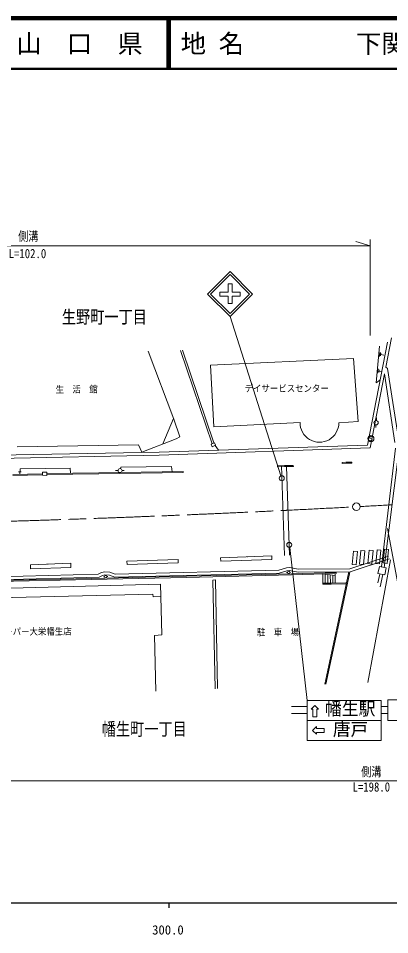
# Model space of a CAD drawing. Units: millimetres, scale not verified. Extents: x 40000 to 680000, y 20000 to 380000.
# Drawn here: x 338278 to 411670, y 198715 to 380000 of the extents above; entities that cross this region are included whole.
import ezdxf
from ezdxf.enums import TextEntityAlignment as Align

# ---------------------------------------------------------------- set-up
doc = ezdxf.new("R2010")
doc.units = ezdxf.units.MM
doc.header["$LTSCALE"] = 1000
doc.linetypes.add('CHAIN', pattern=[18.5, 12, -1.5, 3.5, -1.5])
for name, color, linetype, lineweight in [('M-TTL', 2, 'Continuous', 140), ('M-TTL-BAND', 7, 'Continuous', 25), ('M-TTL-LINE', 7, 'Continuous', 50), ('M-WORK', 1, 'Continuous', 13)]:
    doc.layers.add(name, color=color, linetype=linetype, lineweight=lineweight)
doc.layers.add('M-TTL-TXT', color=7, linetype='Continuous')
doc.styles.add('ＭＳ ゴシック', font='')
doc.styles.add('ＭＳ 明朝', font='')
doc.styles.get('ＭＳ ゴシック').set_extended_font_data('MS Gothic')
doc.styles.get('ＭＳ 明朝').set_extended_font_data('MS Mincho')

msp = doc.modelspace()

# ---------------------------------------------------------------- linework, layer by layer
at = {"layer": 'M-TTL'}
msp.add_line((680000, 380000), (40000, 380000), dxfattribs=at)
at = {"layer": 'M-TTL-BAND'}
for p, q in [((40000, 205000), (579000, 205000)), ((368000, 205000), (368000, 204000))]:
    msp.add_line(p, q, dxfattribs=at)
at = {"layer": 'M-TTL-LINE'}
for p, q in [((367750, 380000), (367750, 370000)), ((368250, 380000), (368250, 370000)), ((40000, 370000), (680000, 370000))]:
    msp.add_line(p, q, dxfattribs=at)
at = {"layer": 'M-WORK'}
for p, q in [((407808, 335022), (404953, 335853)), ((407808, 317267), (407808, 336259)), ((407808, 335022), (273192, 335022)), ((380124, 329905), (375669, 325450)), ((380124, 329311), (376263, 325450)), ((384579, 325450), (380124, 329905)), ((383985, 325450), (380124, 329311)), ((380527, 327489), (379721, 327489)), ((379721, 327489), (379721, 325853)), ((380527, 325853), (380527, 327489)), ((380124, 320995), (375669, 325450)), ((380124, 321589), (376263, 325450)), ((379721, 325853), (378110, 325853)), ((378110, 325853), (378110, 325047)), ((378110, 325047), (379721, 325047)), ((379721, 325047), (379721, 323562)), ((380124, 321589), (383985, 325450)), ((380124, 320995), (384579, 325450)), ((380527, 325853), (382137, 325853)), ((380527, 323562), (380527, 325047)), ((380527, 325047), (382137, 325047)), ((382137, 325047), (382137, 325853)), ((379721, 323562), (380527, 323562)), ((390134, 289460), (380124, 320995)), ((411211, 315901), (407309, 295586)), ((412041, 316795), (410946, 310963)), ((363928, 314166), (369015, 300678)), ((370302, 314278), (376596, 295847)), ((370694, 314371), (376940, 296038)), ((408979, 307891), (409660, 315145)), ((409774, 313958), (409650, 313072)), ((409915, 313728), (409852, 313242)), ((376229, 311387), (404532, 312733)), ((404532, 312733), (405454, 300226)), ((409940, 313470), (410512, 313349)), ((376896, 299158), (376229, 311387)), ((409423, 310670), (409299, 309784)), ((409564, 310439), (409501, 309953)), ((409590, 310181), (410161, 310060)), ((410946, 310963), (411245, 310745)), ((411245, 310745), (413534, 296046)), ((410631, 309666), (407808, 295002)), ((409759, 308441), (408979, 307891)), ((412718, 296066), (410631, 309666)), ((409039, 300418), (409094, 300967)), ((368947, 300858), (366853, 295807)), ((369015, 300678), (370205, 297215)), ((393951, 300052), (376896, 299158)), ((401625, 299977), (405454, 300226)), ((408954, 299564), (408916, 299066)), ((407971, 297314), (407876, 297306)), ((408069, 297299), (407971, 297314)), ((362041, 295615), (338071, 295194)), ((362660, 294143), (362041, 295615)), ((369460, 296842), (362660, 294143)), ((407309, 295586), (366118, 294198)), ((370205, 297215), (369460, 296842)), ((376360, 295746), (377075, 296037)), ((376564, 295243), (376360, 295746)), ((377279, 295534), (376564, 295243)), ((377075, 296037), (377279, 295534)), ((407755, 296500), (407701, 296567)), ((407739, 297221), (407728, 297075)), ((407728, 297075), (407786, 296960)), ((407876, 297306), (407739, 297221)), ((407905, 296441), (407755, 296500)), ((407786, 296960), (408138, 296799)), ((408072, 296456), (407905, 296441)), ((408121, 297255), (408069, 297299)), ((408185, 296538), (408072, 296456)), ((408138, 296799), (408197, 296684)), ((408197, 296684), (408185, 296538)), ((366118, 294198), (320867, 293273)), ((407808, 295002), (366134, 293598)), ((377166, 295468), (377830, 294584)), ((412820, 294945), (410067, 271476)), ((413519, 294909), (410584, 271384)), ((366134, 293598), (320879, 292673)), ((403038, 292182), (402293, 292151)), ((402301, 291951), (402293, 292151)), ((403045, 291982), (402301, 291951)), ((404214, 292209), (403038, 292182)), ((404219, 292009), (403045, 291982)), ((404214, 292209), (404219, 292009)), ((338280, 290273), (338851, 290267)), ((338645, 290875), (338570, 289810)), ((348519, 290987), (338645, 290875)), ((343051, 290212), (343044, 289590)), ((343906, 290202), (343051, 290212)), ((343899, 289580), (343906, 290202)), ((348570, 289987), (348519, 290987)), ((370835, 290343), (354167, 290055)), ((370838, 290143), (354170, 289855)), ((357984, 290531), (357460, 290537)), ((358505, 291223), (358501, 290878)), ((368568, 291364), (358505, 291223)), ((358783, 290540), (359215, 290536)), ((368650, 290305), (368568, 291364)), ((370835, 290343), (370838, 290143)), ((390905, 291532), (389492, 291469)), ((389501, 291269), (389492, 291469)), ((390910, 291332), (389501, 291269)), ((390889, 273757), (390263, 291504)), ((392629, 291553), (390905, 291532)), ((392632, 291353), (390910, 291332)), ((391888, 273795), (391270, 291337)), ((392629, 291553), (392632, 291353)), ((342995, 289863), (337185, 289770)), ((342999, 289663), (337188, 289570)), ((343044, 289590), (343899, 289580)), ((354167, 290055), (343936, 289931)), ((354170, 289855), (343938, 289731)), ((411250, 279092), (417199, 247043)), ((391909, 275342), (395388, 245061)), ((404282, 271953), (404533, 274615)), ((404533, 274615), (405320, 274541)), ((405320, 274541), (405069, 271879)), ((405701, 272045), (405954, 274732)), ((405954, 274732), (406782, 274654)), ((406782, 274654), (406529, 271967)), ((407356, 272113), (407607, 274775)), ((407607, 274775), (408394, 274701)), ((408394, 274701), (408143, 272038)), ((408925, 272160), (409177, 274842)), ((409177, 274842), (409941, 274770)), ((409941, 274770), (409688, 272088)), ((410408, 272251), (410667, 275000)), ((410667, 275000), (411468, 274925)), ((411468, 274925), (411209, 272176)), ((340674, 271886), (348685, 272179)), ((344096, 271969), (344097, 272014)), ((348676, 271375), (348685, 272179)), ((359710, 272601), (369879, 272970)), ((359762, 271954), (359710, 272601)), ((369872, 272310), (359762, 271954)), ((369879, 272970), (369872, 272310)), ((378218, 273281), (388390, 273665)), ((378272, 272607), (378218, 273281)), ((388383, 272964), (378272, 272607)), ((383511, 273483), (383568, 273483)), ((388390, 273665), (388383, 272964)), ((411444, 273628), (403768, 271076)), ((411633, 273058), (403867, 270477)), ((405069, 271879), (404282, 271953)), ((406529, 271967), (405701, 272045)), ((411858, 272880), (407355, 248598)), ((408143, 272038), (407356, 272113)), ((409688, 272088), (408925, 272160)), ((411209, 272176), (410408, 272251)), ((340674, 271886), (340665, 271073)), ((340665, 271073), (348676, 271375)), ((354686, 270357), (354068, 270022)), ((355343, 270501), (354686, 270357)), ((356389, 270402), (355343, 270501)), ((357425, 270068), (356389, 270402)), ((389851, 270223), (357337, 269466)), ((389748, 270820), (357425, 270068)), ((392253, 270117), (371496, 269609)), ((391261, 271318), (389748, 270820)), ((391375, 270724), (389851, 270223)), ((391459, 270370), (391260, 270373)), ((391938, 271359), (391261, 271318)), ((391893, 270756), (391375, 270724)), ((393556, 270404), (391893, 270756)), ((393616, 271005), (391938, 271359)), ((391939, 270395), (392136, 270422)), ((401135, 270376), (392253, 270117)), ((401141, 270177), (392258, 269917)), ((403867, 270477), (393556, 270404)), ((403768, 271076), (393616, 271005)), ((400904, 270156), (400884, 268299)), ((403596, 270479), (402002, 263019)), ((403792, 270437), (402197, 262977)), ((409630, 271550), (409361, 270159)), ((409361, 270159), (410689, 269902)), ((410958, 271294), (409630, 271550)), ((410689, 269902), (410958, 271294)), ((352664, 269169), (330040, 268681)), ((352668, 268969), (330042, 268481)), ((354068, 270022), (331807, 269455)), ((354227, 269426), (331822, 268856)), ((371496, 269609), (352664, 269169)), ((371501, 269409), (352668, 268969)), ((354897, 269789), (354227, 269426)), ((355380, 269895), (354897, 269789)), ((355311, 269520), (355112, 269523)), ((356268, 269811), (355380, 269895)), ((355791, 269545), (355988, 269572)), ((357337, 269466), (356268, 269811)), ((392258, 269917), (371501, 269409)), ((376749, 268875), (377249, 268885)), ((376749, 268875), (377166, 247382)), ((377249, 268885), (377666, 247402)), ((398447, 268025), (398439, 270091)), ((398439, 270091), (400863, 269770)), ((398946, 268233), (398940, 270024)), ((399446, 268240), (399440, 269958)), ((399946, 268248), (399940, 269892)), ((403027, 268331), (400134, 268251)), ((400446, 268260), (400440, 269826)), ((409734, 270068), (409341, 268344)), ((410309, 269976), (409764, 267533)), ((366355, 268026), (323860, 266971)), ((366440, 265600), (366355, 268026)), ((400134, 268251), (398444, 268225)), ((400138, 268051), (398447, 268025)), ((403032, 268131), (400138, 268051)), ((310435, 264840), (364890, 266061)), ((364890, 266061), (364922, 265579)), ((364922, 265579), (366440, 265600)), ((366440, 265600), (366653, 258008)), ((402002, 263019), (398841, 248255)), ((402197, 262977), (399047, 248263)), ((366653, 258008), (365208, 257913)), ((365208, 257913), (365451, 246910)), ((395388, 245061), (410023, 245061)), ((395388, 237105), (395388, 245061)), ((410023, 245061), (410023, 237105)), ((411326, 245158), (411326, 241067)), ((426005, 245158), (411326, 245158)), ((392267, 243834), (395388, 243834)), ((396126, 243331), (396887, 244084)), ((396504, 243331), (396126, 243331)), ((396504, 241813), (396504, 243331)), ((396887, 244084), (397638, 243325)), ((397260, 243325), (397638, 243325)), ((397260, 241813), (397260, 243325)), ((410023, 243834), (411326, 243834)), ((392267, 242480), (395388, 242480)), ((396504, 241813), (397260, 241813)), ((410023, 242480), (411326, 242480)), ((395388, 241073), (410023, 241073)), ((396445, 239126), (397206, 239877)), ((397206, 239499), (397206, 239877)), ((398715, 239499), (397206, 239499)), ((398715, 238743), (398715, 239499)), ((426005, 241067), (411326, 241067)), ((397198, 238365), (396445, 239126)), ((397198, 238743), (397198, 238365)), ((398715, 238743), (397198, 238743)), ((410023, 237105), (395388, 237105)), ((312746, 229142), (503837, 229142))]:
    msp.add_line(p, q, dxfattribs=at)
for centre, radius in [((408974, 299993), 430), ((407964, 296856), 600), ((358384, 290526), 400), ((390351, 289018), 500), ((405088, 283371), 750), ((391816, 275833), 500), ((391698, 270397), 241), ((355550, 269547), 241)]:
    msp.add_circle(centre, radius, dxfattribs=at)
msp.add_arc((397788, 299978), 3838, 178.88965, 359.98535, dxfattribs=at)
at = {"layer": 'M-WORK', "linetype": 'CHAIN'}
for start, end in [(272.79262, 273.03671), (273.06536, 273.17373), (273.17373, 273.18568), (271.35183, 272.77352), (272.77352, 272.79262)]:
    msp.add_arc((245411, 3279118), 3000000, start, end, dxfattribs=at)

# ---------------------------------------------------------------- texts
at = {"layer": 'M-TTL-BAND', "style": 'ＭＳ ゴシック'}
msp.add_text('300.0', height=1833, dxfattribs=at).set_placement((367844, 198195), align=Align.BOTTOM_CENTER)
at = {"layer": 'M-TTL-TXT', "style": 'ＭＳ ゴシック'}
msp.add_text('山\u3000口\u3000県', height=3666, dxfattribs=at).set_placement((350375, 375000), align=Align.MIDDLE_CENTER)
for s, p in [('地 名', (370380, 375000)), ('下関市幡生町', (405024, 375000))]:
    msp.add_text(s, height=3666, dxfattribs=at).set_placement(p, align=Align.MIDDLE_LEFT)
at = {"layer": 'M-WORK', "style": 'ＭＳ 明朝'}
for s, height, width, p in [('側溝', 1833, 0.8, (338250, 335432)), ('L=102.0', 1833, 0.85, (336368, 332004)), ('生野町一丁目', 2566, 0.8, (346881, 318882)), ('デイサービスセンター', 1320, 0.9, (383007, 305725)), ('幡生駅', 2566, 0.95, (398892, 241359)), ('幡生町一丁目', 2566, 0.8, (354771, 237348)), ('側溝', 1833, 0.8, (406042, 229486)), ('L=198.0', 1833, 0.85, (404336, 226476))]:
    msp.add_text(s, height=height, dxfattribs=dict(at, width=width)).set_placement(p, align=Align.BOTTOM_LEFT)
at = {"layer": 'M-WORK', "style": 'ＭＳ 明朝', "width": 0.9}
for s, p in [('生\u3000活\u3000館', (345649, 305511)), ('スーパー大栄幡生店', (333841, 257593)), ('駐\u3000車\u3000場', (385436, 257482))]:
    msp.add_text(s, height=1320, rotation=0.3, dxfattribs=at).set_placement(p, align=Align.BOTTOM_LEFT)
at = {"layer": 'M-WORK', "style": 'ＭＳ 明朝'}
msp.add_text('唐戸', height=2566, dxfattribs=at).set_placement((400441, 237308), align=Align.BOTTOM_LEFT)

doc.saveas('drawing.dxf')
